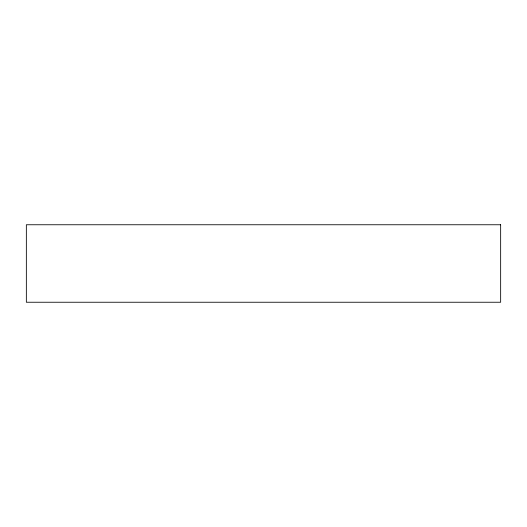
<?xml version="1.0" encoding="UTF-8"?>
<svg xmlns="http://www.w3.org/2000/svg" width="527" height="527" viewBox="0 0 527 527"><rect width="100%" height="100%" fill="white"/><g stroke="black" fill="none" stroke-linecap="round" stroke-linejoin="round"><path stroke-width="0.79" d="M500.65 224.759L26.35 224.759L26.35 302.241L500.65 302.241L500.65 224.759"/></g></svg>
